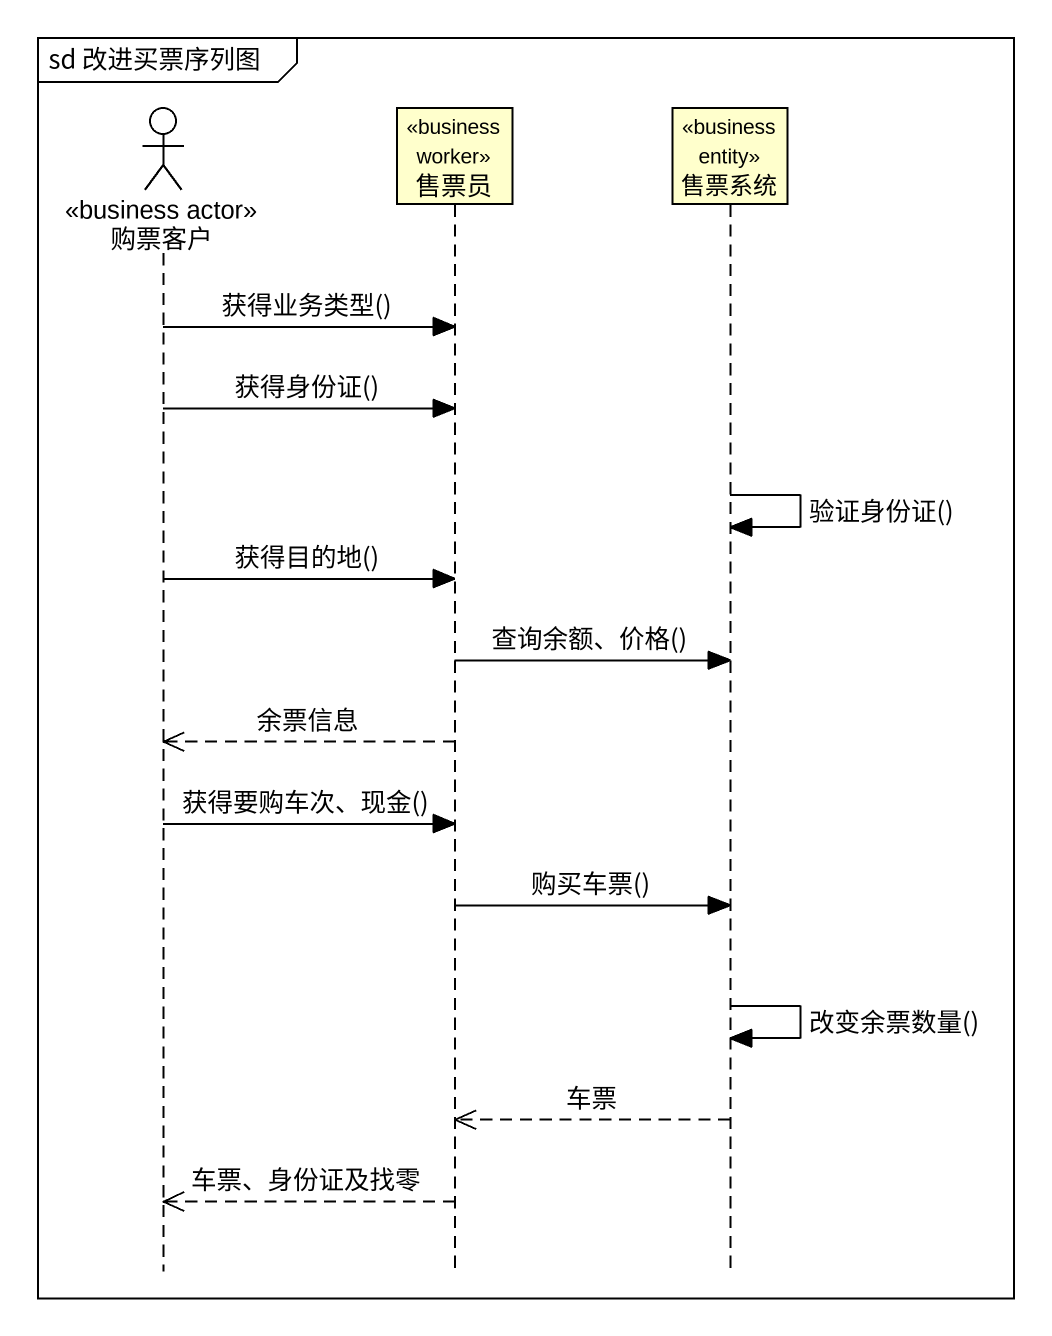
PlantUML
@startuml
mainframe sd 改进买票序列图
hide footbox
actor 购票客户 <<business actor>>
participant 售票员 <<business worker>>
participant 售票系统 <<business entity>>

购票客户 -> 售票员 : 获得业务类型()
购票客户 -> 售票员 : 获得身份证()
售票系统 -> 售票系统 : 验证身份证()
购票客户 -> 售票员 : 获得目的地()
售票员 -> 售票系统 : 查询余额、价格()
售票员 -->> 购票客户 : 余票信息
购票客户 -> 售票员 : 获得要购车次、现金()
售票员 -> 售票系统 : 购买车票()
售票系统 -> 售票系统 : 改变余票数量()
售票系统 -->> 售票员 : 车票
售票员 -->> 购票客户 : 车票、身份证及找零
@enduml
